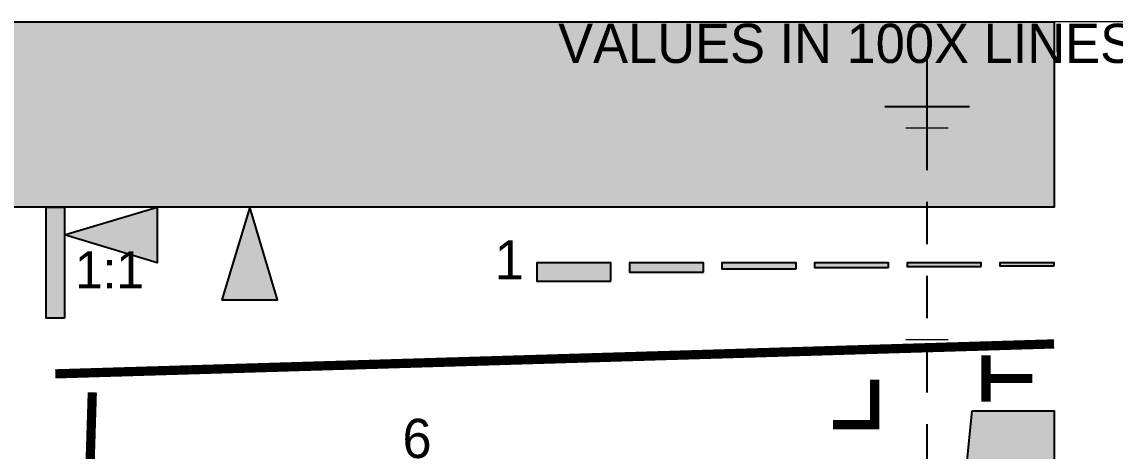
# Model space of a CAD drawing. Header units: millimetres. Extents: x 0 to 297, y 0 to 210.
# Drawn here: x 81.5 to 184.8, y 169.5 to 210 of the extents above; entities that cross this region are included whole.
import ezdxf

# ---------------------------------------------------------------- set-up
doc = ezdxf.new("R2010")
doc.units = ezdxf.units.MM
for name, color, linetype in [('CENTER', 7, 'Continuous'), ('FRAME', 7, 'Continuous'), ('GLUE', 1, 'Continuous'), ('LABELS', 7, 'Continuous'), ('PERIPHERY', 7, 'Continuous'), ('SFR', 7, 'Continuous')]:
    doc.layers.add(name, color=color, linetype=linetype)

msp = doc.modelspace()

# ---------------------------------------------------------------- hatches: boundary and pattern name
at = {"layer": 'CENTER', "true_color": 0x000000}
h = msp.add_hatch(color=7, dxfattribs=at)
h.dxf.hatch_style = 1
h.paths.add_polyline_path([(137.18, 185.5), (137.18, 187.25), (130.18, 187.25), (130.18, 185.5), (137.18, 185.5)])
h = msp.add_hatch(color=7, dxfattribs=at)
h.dxf.hatch_style = 1
h.paths.add_polyline_path([(145.93, 186.37), (145.93, 187.25), (138.93, 187.25), (138.93, 186.37), (145.93, 186.37)])
h = msp.add_hatch(color=7, dxfattribs=at)
h.dxf.hatch_style = 1
h.paths.add_polyline_path([(154.68, 186.66), (154.68, 187.25), (147.68, 187.25), (147.68, 186.66), (154.68, 186.66)])
h = msp.add_hatch(color=7, dxfattribs=at)
h.dxf.hatch_style = 1
h.paths.add_polyline_path([(163.43, 186.81), (163.43, 187.25), (156.43, 187.25), (156.43, 186.81), (163.43, 186.81)])
h = msp.add_hatch(color=7, dxfattribs=at)
h.dxf.hatch_style = 1
h.paths.add_polyline_path([(172.18, 186.9), (172.18, 187.25), (165.18, 187.25), (165.18, 186.9), (172.18, 186.9)])
h = msp.add_hatch(color=7, dxfattribs=at)
h.dxf.hatch_style = 1
h.paths.add_polyline_path([(179.06, 186.96), (179.06, 187.25), (173.93, 187.25), (173.93, 186.96), (179.06, 186.96)])
at = {"layer": 'FRAME', "true_color": 0x000000}
h = msp.add_hatch(color=7, dxfattribs=at)
h.dxf.hatch_style = 1
h.paths.add_polyline_path([(0, 210), (179.06, 210), (179.06, 192.5), (0, 192.5), (0, 210)])
h = msp.add_hatch(color=7, dxfattribs=at)
h.dxf.hatch_style = 1
h.paths.add_polyline_path([(85.56, 182), (83.81, 182), (83.81, 192.5), (85.56, 192.5), (85.56, 182)])
h = msp.add_hatch(color=7, dxfattribs=at)
h.dxf.hatch_style = 1
h.paths.add_polyline_path([(94.31, 192.5), (94.31, 187.25), (85.56, 189.87), (94.31, 192.5)])
h = msp.add_hatch(color=7, dxfattribs=at)
h.dxf.hatch_style = 1
h.paths.add_polyline_path([(100.43, 183.75), (105.68, 183.75), (103.06, 192.5), (100.43, 183.75)])
at = {"layer": 'SFR', "true_color": 0x000000}
h = msp.add_hatch(color=7, dxfattribs=at)
h.dxf.hatch_style = 1
h.paths.add_polyline_path([(171.31, 173.25), (179.06, 173.25), (179.06, 163.25), (174.81, 120.75), (166.06, 120.75), (171.31, 173.25)])

# ---------------------------------------------------------------- linework, layer by layer
at = {"layer": 'CENTER', "color": 250}
for points in [[(137.18, 185.5), (137.18, 187.25), (130.18, 187.25), (130.18, 185.5), (137.18, 185.5)], [(145.93, 186.37), (145.93, 187.25), (138.93, 187.25), (138.93, 186.37), (145.93, 186.37)], [(154.68, 186.66), (154.68, 187.25), (147.68, 187.25), (147.68, 186.66), (154.68, 186.66)], [(163.43, 186.81), (163.43, 187.25), (156.43, 187.25), (156.43, 186.81), (163.43, 186.81)], [(172.18, 186.9), (172.18, 187.25), (165.18, 187.25), (165.18, 186.9), (172.18, 186.9)], [(179.06, 186.96), (179.06, 187.25), (173.93, 187.25), (173.93, 186.96), (179.06, 186.96)]]:
    msp.add_lwpolyline(points, close=True, dxfattribs=at)
at = {"layer": 'CENTER', "color": 250, "true_color": 0x000000}
for points in [[(130.18, 185.5), (137.18, 185.5), (137.18, 187.25)], [(137.18, 187.25), (130.18, 187.25), (130.18, 185.5)], [(138.93, 186.37), (145.93, 186.37), (145.93, 187.25)], [(145.93, 187.25), (138.93, 187.25), (138.93, 186.37)], [(147.68, 186.66), (154.68, 186.66), (154.68, 187.25)], [(154.68, 187.25), (147.68, 187.25), (147.68, 186.66)], [(156.43, 186.81), (163.43, 186.81), (163.43, 187.25)], [(163.43, 187.25), (156.43, 187.25), (156.43, 186.81)], [(165.18, 186.9), (172.18, 186.9), (172.18, 187.25)], [(172.18, 187.25), (165.18, 187.25), (165.18, 186.9)], [(173.93, 186.96), (179.06, 186.96), (179.06, 187.25)], [(179.06, 187.25), (173.93, 187.25), (173.93, 186.96)]]:
    msp.add_solid(points, dxfattribs=at)
at = {"layer": 'FRAME', "color": 250}
for points in [[(0, 210), (179.06, 210), (179.06, 192.5), (0, 192.5), (0, 210)], [(85.56, 182), (83.81, 182), (83.81, 192.5), (85.56, 192.5), (85.56, 182)], [(94.31, 192.5), (94.31, 187.25), (85.56, 189.87), (94.31, 192.5)], [(100.43, 183.75), (105.68, 183.75), (103.06, 192.5), (100.43, 183.75)]]:
    msp.add_lwpolyline(points, close=True, dxfattribs=at)
at = {"layer": 'FRAME', "color": 250, "true_color": 0x000000}
for points in [[(0, 210), (0, 192.5), (179.06, 192.5)], [(179.06, 192.5), (179.06, 210), (0, 210)], [(85.56, 182), (85.56, 192.5), (83.81, 192.5)], [(83.81, 192.5), (83.81, 182), (85.56, 182)], [(85.56, 189.87), (94.31, 187.25), (94.31, 192.5)], [(100.43, 183.75), (105.68, 183.75), (103.06, 192.5)]]:
    msp.add_solid(points, dxfattribs=at)
at = {"layer": 'GLUE', "color": 1, "lineweight": 25}
for p, q in [((167.06, 203), (167.06, 207)), ((167.06, 198), (167.06, 206)), ((163.06, 202), (171.06, 202)), ((167.06, 196), (167.06, 200)), ((167.06, 189), (167.06, 193)), ((167.06, 182), (167.06, 186)), ((167.06, 175), (167.06, 179)), ((167.06, 168), (167.06, 172))]:
    msp.add_line(p, q, dxfattribs=at)
at = {"layer": 'GLUE', "color": 1, "lineweight": 18}
for p, q in [((165.06, 200), (169.06, 200)), ((165.06, 180), (169.06, 180))]:
    msp.add_line(p, q, dxfattribs=at)
msp.add_lwpolyline([(0, 0), (297, 0), (297, 210), (0, 210), (0, 0)], dxfattribs=at)
at = {"layer": 'PERIPHERY', "color": 250, "lineweight": 35, "const_width": 0.874}
for points in [[(84.68, 176.75), (179.06, 179.58)], [(88.18, 175), (83.81, 35)]]:
    msp.add_lwpolyline(points, dxfattribs=at)
at = {"layer": 'SFR', "color": 250, "lineweight": 35, "const_width": 0.875}
for points in [[(172.62, 178.5), (172.62, 174.13)], [(177, 176.31), (172.62, 176.31)], [(158.18, 171.94), (162.12, 171.94), (162.12, 176.19)]]:
    msp.add_lwpolyline(points, dxfattribs=at)
at = {"layer": 'SFR', "color": 250}
msp.add_lwpolyline([(171.31, 173.25), (179.06, 173.25), (179.06, 163.25), (174.81, 120.75), (166.06, 120.75), (171.31, 173.25)], close=True, dxfattribs=at)
at = {"layer": 'SFR', "color": 250, "true_color": 0x000000}
for points in [[(171.31, 173.25), (166.06, 120.75), (174.81, 120.75)], [(171.31, 173.25), (174.81, 120.75), (179.06, 163.25)], [(179.06, 163.25), (179.06, 173.25), (171.31, 173.25)]]:
    msp.add_solid(points, dxfattribs=at)

# ---------------------------------------------------------------- texts
at = {"layer": 'LABELS', "color": 250}
for s, height, p in [('VALUES IN 100X LINES PER PICTURE HEIGHT', 3.7042, (132.2, 206.12)), ('1', 3.7, (126.21, 185.67)), ('1:1', 3.5, (86.55, 184.83)), ('6', 3.7, (117.49, 168.8))]:
    msp.add_text(s, height=height, dxfattribs=at).set_placement(p)

doc.saveas('drawing.dxf')
